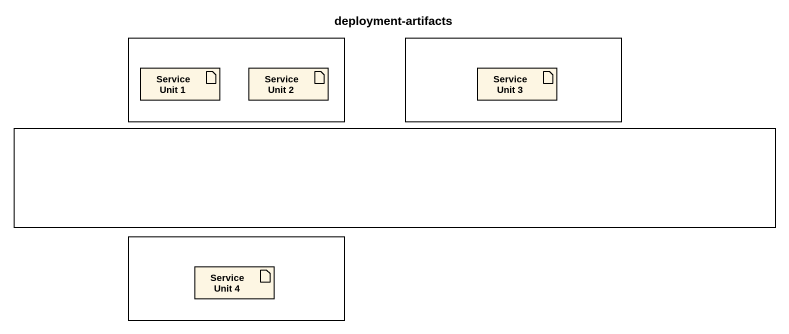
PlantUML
@startuml
title deployment-artifacts
rectangle " " as rectangle1 {
  artifact "Service Unit 1" as Service_Unit_1
  artifact "Service Unit 2" as Service_Unit_2
}
rectangle " " as rectangle2 {
  artifact "Service Unit 3" as Service_Unit_3
}
rectangle " " as rectangle3
rectangle " " as rectangle4 {
  artifact "Service Unit 4" as Service_Unit_4
}
@enduml
